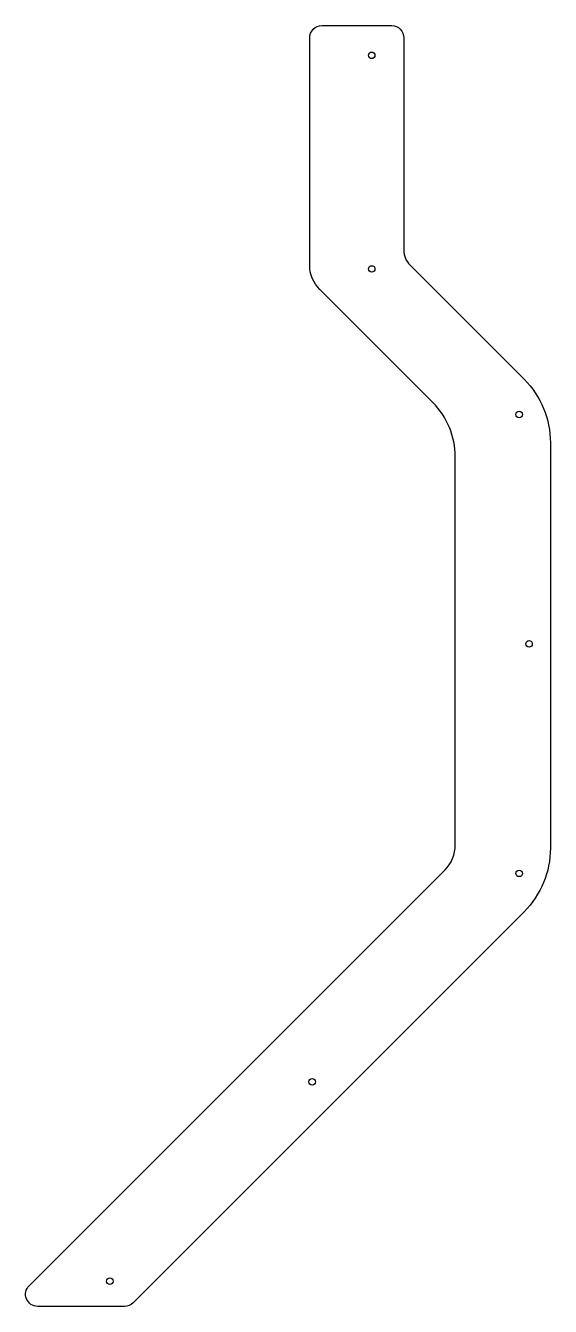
# Model space of a CAD drawing. Header units: millimetres. Extents: x 59 to 299, y 1082 to 1668.
import ezdxf

# ---------------------------------------------------------------- set-up
doc = ezdxf.new("R2010")
doc.units = ezdxf.units.MM
doc.layers.get('0').update_dxf_attribs({"linetype": 'CONTINUOUS'})

msp = doc.modelspace()

# ---------------------------------------------------------------- linework, layer by layer
msp.add_lwpolyline([(231.6, 1662.43), (231.6, 1565.18, 0.198912), (234.44, 1558.32), (286.62, 1506.14, -0.198912), (298.66, 1477.08), (298.66, 1291.52, -0.198862), (286.63, 1262.46), (107.7, 1083.46, -0.198963), (103.78, 1081.84), (64.09, 1081.84, -0.668178), (60.17, 1091.3), (250.33, 1281.45, 0.198912), (255.16, 1293.12), (255.16, 1470.65, 0.198912), (244.88, 1495.47), (193.11, 1547.24, -0.198912), (188.52, 1558.34), (188.52, 1662.43, -0.414214), (194.06, 1667.97), (226.06, 1667.97, -0.414214)], format="xyb", close=True)
for centre in [(216.9, 1654.38), (216.9, 1556.61), (284.33, 1490), (288.9, 1385), (284.33, 1280), (189.63, 1184.63), (97.06, 1093.41)]:
    msp.add_circle(centre, 1.5)

doc.saveas('drawing.dxf')
